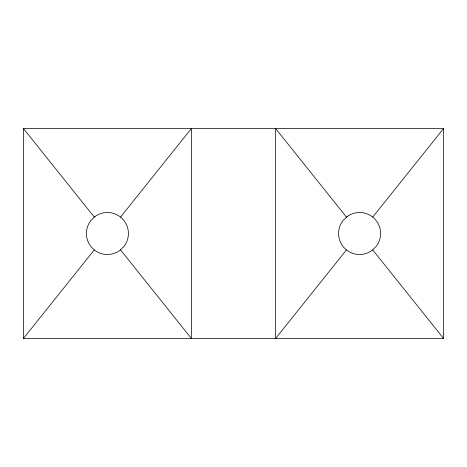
<?xml version="1.0" encoding="UTF-8"?>
<svg xmlns="http://www.w3.org/2000/svg" width="467" height="467" viewBox="0 0 467 467"><rect width="100%" height="100%" fill="white"/><g stroke="black" fill="none" stroke-linecap="round" stroke-linejoin="round"><path stroke-width="0.7" d="M23.35 338.575L23.35 128.425L443.65 128.425L443.65 338.575L23.35 338.575L94.281 249.909M120.539 217.091L191.47 128.425L191.47 338.575L120.48 249.839M346.461 249.909L275.53 338.575L275.53 128.425L346.52 217.161M372.719 217.091L443.65 128.425M372.66 249.839L443.65 338.575M23.35 128.425L94.34 217.161M94.959 216.571L91.001 220.371A21.015 21.015 0 0 0 119.861 250.429L123.819 246.629A21.015 21.015 0 0 0 94.959 216.571M347.139 216.571L343.181 220.371A21.015 21.015 0 0 0 372.041 250.429L375.999 246.629A21.015 21.015 0 0 0 347.139 216.571"/></g></svg>
